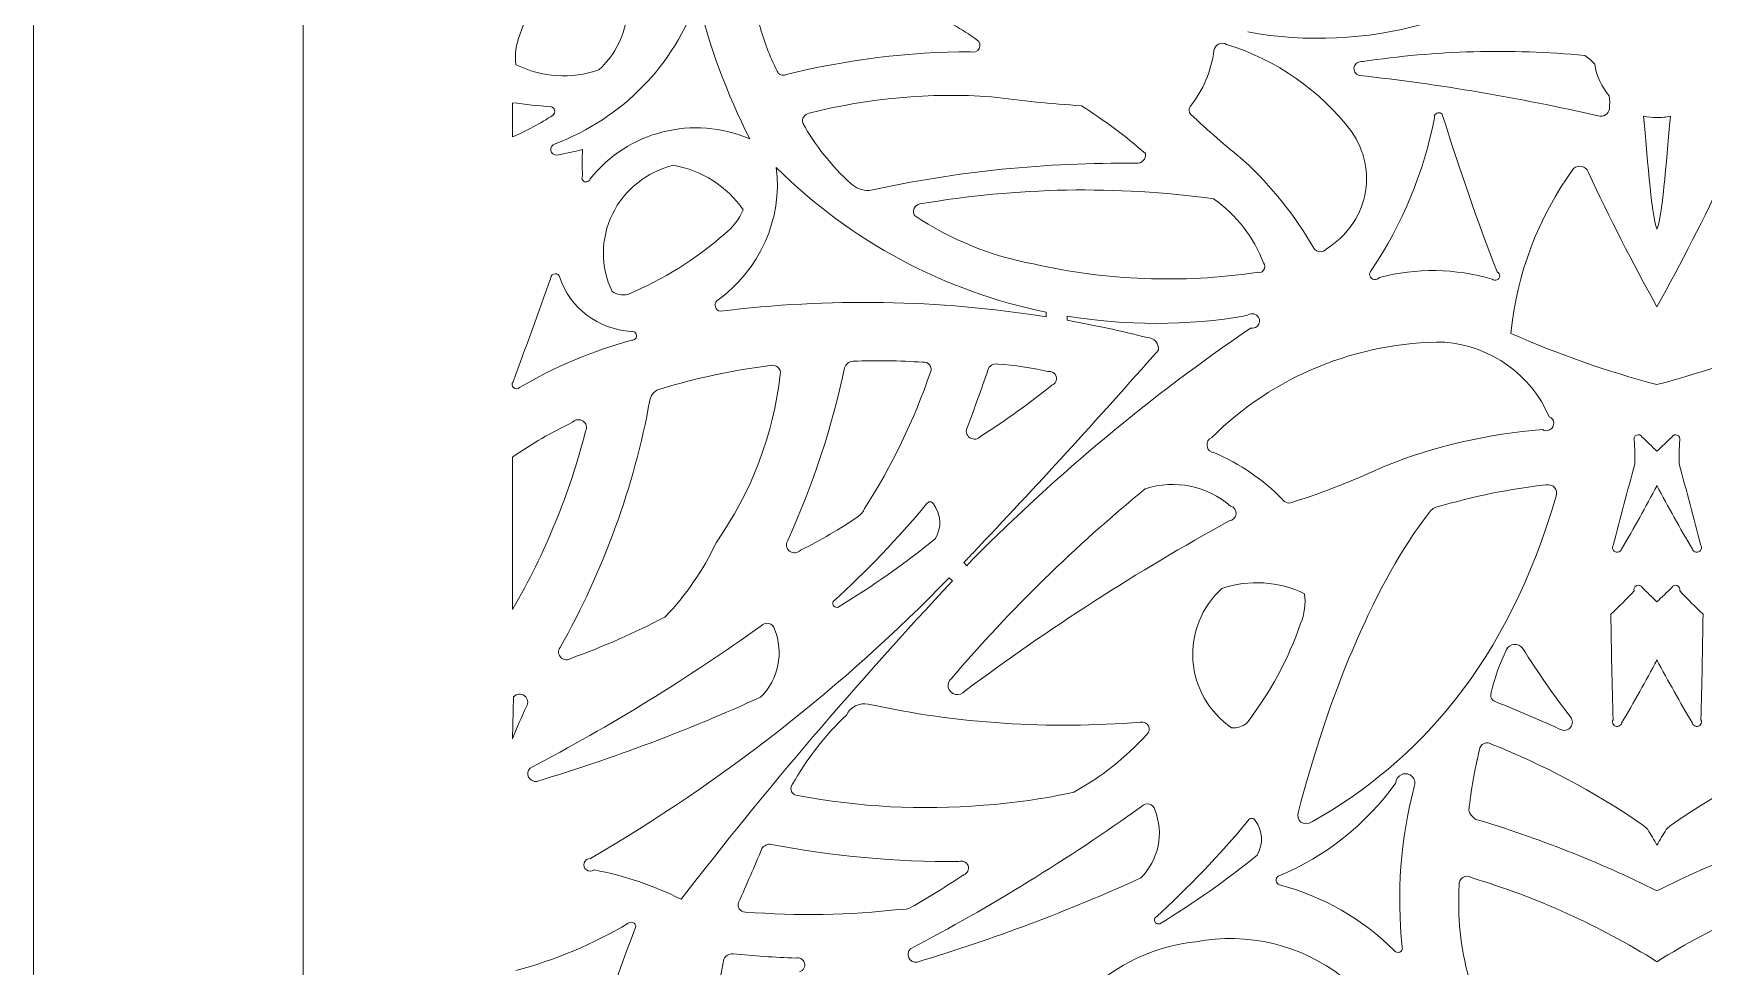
# Model space of a CAD drawing. Header units: millimetres. Extents: x -388 to 390, y -1187 to 1583.
# Drawn here: x -388 to 11.1, y -792.1 to -569.1 of the extents above; entities that cross this region are included whole.
import ezdxf

# ---------------------------------------------------------------- set-up
doc = ezdxf.new("R2010")
doc.units = ezdxf.units.MM
doc.header["$MEASUREMENT"] = 0
doc.layers.add('Livello 1', color=7, linetype='Continuous')

msp = doc.modelspace()

# ---------------------------------------------------------------- linework, layer by layer
at = {"layer": 'Livello 1', "color": 2, "lineweight": 9}
msp.add_open_spline([(-388, -1049.5), (-388, -1049.5), (388, -1049.5), (388, -1049.5), (388, -1049.5), (388, -1049.5), (388, 1049.5), (388, 1049.5), (388, 1049.5), (388, 1049.5), (-388, 1049.5), (-388, 1049.5), (-388, 1049.5), (-388, 1049.5), (-388, -1049.5), (-388, -1049.5)], degree=3, knots=[0, 0, 0, 0, 0.2, 0.2, 0.2, 0.2, 0.4, 0.4, 0.4, 0.4, 0.6, 0.6, 0.6, 0.6, 1, 1, 1, 1], dxfattribs=at)
at = {"layer": 'Livello 1', "color": 177, "lineweight": 9}
for points in [[(-388, 985.5001), (-388, 985.5001), (-388, -1014.5), (-388, -1014.5)], [(-271.7373, -569.464), (-268.78, -560.9135), (-264.4274, -552.888), (-258.8484, -545.6991)], [(-19.2674, -547.076), (-40.5533, -565.8912), (-69.5876, -573.9152), (-97.7858, -568.7756)], [(-229.2937, -560.5525), (-234.7676, -576.5823), (-247.2463, -589.397), (-263.3436, -595.5188)], [(-216.7732, -594.3233), (-222.2656, -583.5775), (-226.4671, -572.245), (-229.2937, -560.5525)], [(-174.1077, -564.348), (-169.9692, -565.9157), (-166.0721, -568.0361), (-162.5269, -570.6487)], [(-272.676, -576.6046), (-272.9944, -574.1851), (-272.6711, -571.726), (-271.7373, -569.464)], [(-210.2244, -578.1239), (-212.0425, -574.6208), (-213.4597, -570.9319), (-214.4498, -567.1244)], [(-208.131, -578.957), (-193.7012, -575.3834), (-178.8794, -573.5477), (-163.9948, -573.4905)], [(-105.8869, -573.2017), (-106.4882, -578.0905), (-108.4607, -582.721), (-111.586, -586.58)], [(-102.8396, -571.7358), (-90.9178, -575.4655), (-80.4859, -582.7498), (-73.0039, -592.5693)], [(-70.3674, -575.8627), (-52.7904, -573.1987), (-34.9412, -572.7035), (-17.2381, -574.389)], [(-17.2381, -574.389), (-16.3656, -574.9923), (-15.5774, -575.6828), (-14.8816, -576.4429)], [(-252.877, -577.8523), (-259.3786, -580.066), (-266.5182, -579.6161), (-272.676, -576.6046)], [(-14.8816, -576.4429), (-14.4577, -579.3294), (-13.2115, -581.9485), (-11.3887, -584.0548)], [(-71.189, -579.1692), (-51.9637, -581.256), (-32.8853, -584.4825), (-14.0593, -588.8308)], [(-202.6282, -588.1904), (-188.4259, -584.5625), (-173.7125, -583.2338), (-159.0715, -584.257)], [(-137.5244, -586.4076), (-144.7305, -585.9398), (-151.9174, -585.2224), (-159.0715, -584.257)], [(-137.5244, -586.4076), (-132.1281, -589.8279), (-127.0105, -593.6519), (-122.2176, -597.8454)], [(-111.4721, -588.411), (-111.8821, -587.8784), (-111.927, -587.1574), (-111.586, -586.58)], [(-11.3887, -584.0548), (-11.2748, -585.0316), (-11.2671, -586.0284), (-11.3731, -587.0296)], [(-254.9456, -603.8867), (-245.9888, -592.4785), (-230.2297, -588.5303), (-216.7732, -594.3233)], [(-192.6825, -605.0106), (-197.2537, -600.7987), (-201.1209, -595.9108), (-204.1431, -590.5252)], [(-98.711, -599.5479), (-103.0819, -595.966), (-107.3376, -592.2519), (-111.4721, -588.411)], [(-53.1689, -589.2815), (-55.7198, -602.2906), (-60.8526, -614.6841), (-68.2767, -625.7602)], [(-38.1547, -626.1127), (-42.9398, -613.8774), (-47.2729, -601.4773), (-51.1456, -588.9367)], [(0, -615.8796), (-1.4244, -612.4138), (-2.4953, -596.2339), (-3.1937, -588.9122)], [(0, -615.8796), (1.4256, -612.4109), (2.4971, -596.2067), (3.1954, -588.8937)], [(-256.7779, -596.8636), (-258.7944, -597.3923), (-260.832, -597.8409), (-262.8855, -598.2085)], [(-256.7779, -603.1396), (-256.898, -601.0493), (-256.898, -598.954), (-256.7779, -596.8636)], [(-235.0033, -600.631), (-228.23, -601.8332), (-222.2398, -605.6614), (-218.3917, -611.2474)], [(-210.4591, -601.1433), (-208.9427, -613.488), (-214.3769, -625.6682), (-224.6592, -632.9715)], [(-145.9887, -635.7309), (-170.1597, -630.7475), (-192.6776, -618.8949), (-210.4591, -601.1433)], [(-188.2462, -606.6524), (-167.2989, -602.0808), (-145.8817, -599.8954), (-124.4214, -600.1395)], [(-98.711, -599.5479), (-92.0955, -605.6328), (-86.4739, -612.6759), (-82.0429, -620.4309)], [(-34.8988, -640.8029), (-33.5423, -626.6106), (-28.3801, -613.0205), (-19.9342, -601.4071)], [(0, -634.4337), (-5.8811, -623.8941), (-11.3624, -613.1443), (-16.4325, -602.207)], [(0, -634.4337), (5.8811, -623.8941), (11.3624, -613.1443), (16.4325, -602.207)], [(-188.2462, -606.6524), (-189.8867, -606.6891), (-191.4774, -606.1004), (-192.6825, -605.0106)], [(-176.166, -609.8643), (-152.9684, -605.871), (-129.2755, -605.4521), (-105.9457, -608.6227)], [(-105.9457, -608.6227), (-100.5444, -612.4896), (-96.404, -617.8056), (-94.0252, -623.9273)], [(-218.3917, -611.2474), (-219.3306, -613.5074), (-220.848, -615.4928), (-222.7979, -617.0127)], [(-149.0244, -624.1984), (-159.1998, -622.3017), (-168.8652, -618.3686), (-177.4148, -612.6455)], [(-222.7979, -617.0127), (-229.6702, -623.034), (-237.4934, -627.9267), (-245.9639, -631.5004)], [(-95.7771, -626.2426), (-113.4994, -628.8483), (-131.5652, -628.1548), (-149.0244, -624.1984)], [(-66.3428, -627.4118), (-57.4898, -625.1173), (-48.1621, -625.254), (-39.3834, -627.8068)], [(-264.3286, -627.5048), (-267.302, -635.8044), (-270.3213, -644.0882), (-273.3866, -652.3557)], [(-245.1627, -640.3082), (-253.007, -639.8177), (-259.7583, -634.7084), (-262.2168, -627.4019)], [(-245.9639, -631.5004), (-247.2551, -631.7558), (-248.5969, -631.4964), (-249.6919, -630.7798)], [(-223.8958, -635.5119), (-197.9557, -632.2721), (-171.7163, -632.7222), (-145.9887, -636.8127)], [(-145.9888, -636.8127), (-145.9888, -636.8127), (-145.9888, -635.7309), (-145.9888, -635.7309)], [(-97.9816, -636.5403), (-112.4028, -639.0077), (-126.9352, -638.9853), (-140.9888, -636.6597)], [(-140.9888, -636.6597), (-140.9888, -636.6597), (-140.9888, -637.6547), (-140.9888, -637.6547)], [(-140.9887, -637.6547), (-134.5346, -638.8026), (-128.1159, -640.1809), (-121.7462, -641.7879)], [(-271.8238, -653.7495), (-263.4592, -648.763), (-254.4201, -644.9511), (-244.9718, -642.4257)], [(-163.3953, -694.6608), (-143.1769, -674.2513), (-120.997, -655.7947), (-97.1631, -639.5464)], [(0, -653.0276), (-11.9447, -649.8678), (-23.6149, -645.7802), (-34.8987, -640.8029)], [(0, -653.0276), (11.9447, -649.8678), (23.6149, -645.7802), (34.8987, -640.8029)], [(-119.1505, -644.7765), (-133.6119, -661.2211), (-148.4003, -677.3876), (-163.5073, -693.2667)], [(-106.3655, -665.6435), (-91.7051, -651.0173), (-71.6344, -642.7985), (-50.6989, -642.8489)], [(-50.6989, -642.8489), (-39.6528, -643.8364), (-30.059, -650.6942), (-25.7375, -660.6915)], [(-238.0619, -654.0093), (-229.5181, -651.4439), (-220.7692, -649.5854), (-211.9075, -648.4537)], [(-194.1302, -649.017), (-197.1449, -663.1901), (-201.6969, -677.0079), (-207.7089, -690.2354)], [(-194.1302, -649.017), (-193.8925, -648.1099), (-193.0651, -647.4695), (-192.1083, -647.4522)], [(-192.1083, -647.4522), (-186.5855, -647.2021), (-181.0521, -647.2806), (-175.5389, -647.6874)], [(-173.6341, -650.0813), (-177.5433, -661.5114), (-182.8325, -672.4443), (-189.3893, -682.6477)], [(-159.8898, -649.5661), (-161.4504, -654.1167), (-163.0837, -658.6431), (-164.7888, -663.1439)], [(-159.8898, -649.5661), (-161.4504, -654.1167), (-163.0837, -658.6431), (-164.7888, -663.1439)], [(-159.8898, -649.5661), (-159.6271, -648.5554), (-158.5981, -647.9262), (-157.5547, -648.1383)], [(-159.8898, -649.5661), (-159.6271, -648.5554), (-158.5981, -647.9262), (-157.5547, -648.1383)], [(-157.5547, -648.1383), (-153.5072, -648.3857), (-149.4886, -648.9706), (-145.5427, -649.8866)], [(-157.5547, -648.1383), (-153.5072, -648.3857), (-149.4886, -648.9706), (-145.5427, -649.8866)], [(-240.6772, -656.7414), (-240.4548, -655.3949), (-239.4206, -654.3144), (-238.0619, -654.0093)], [(-209.5393, -650.6469), (-211.1681, -665.0659), (-216.4358, -678.8622), (-224.868, -690.7934)], [(-144.5787, -653.156), (-150.0098, -657.5078), (-155.6742, -661.5732), (-161.5477, -665.3347)], [(-144.5787, -653.156), (-150.0098, -657.5078), (-155.6742, -661.5732), (-161.5477, -665.3347)], [(-240.6772, -656.7414), (-244.4943, -677.4555), (-251.7479, -697.4189), (-262.1509, -715.8411)], [(-65.0018, -672.4794), (-52.9837, -667.7196), (-40.2944, -664.7808), (-27.3712, -663.7645)], [(-5.4433, -666.3269), (-5.3054, -668.1896), (-5.2477, -670.0572), (-5.2702, -671.9247)], [(0, -668.9537), (-1.1746, -667.8173), (-2.3487, -666.6802), (-3.5221, -665.5426)], [(0, -668.9537), (1.1746, -667.8173), (2.3487, -666.6802), (3.5221, -665.5426)], [(5.4433, -666.3269), (5.3054, -668.1896), (5.2477, -670.0572), (5.2702, -671.9247)], [(-105.7384, -669.3266), (-99.6472, -671.9284), (-94.1446, -675.688), (-89.5498, -680.3874)], [(-65.0018, -672.4794), (-72.0802, -675.7911), (-79.3704, -678.6508), (-86.8265, -681.0407)], [(-10.4978, -691.4843), (-8.8051, -684.9518), (-7.0627, -678.4319), (-5.2703, -671.925)], [(10.4978, -691.4843), (8.8051, -684.9518), (7.0627, -678.4319), (5.2703, -671.925)], [(-168.598, -723.2022), (-154.5601, -706.7872), (-139.0596, -691.6252), (-122.2794, -677.895)], [(-122.2794, -677.895), (-115.213, -675.6314), (-107.4498, -677.2065), (-101.8853, -682.033)], [(-52.8141, -682.3309), (-43.6672, -679.6997), (-34.8861, -677.8572), (-26.5772, -676.9762)], [(-26.5772, -676.9762), (-24.6856, -676.7763), (-23.6538, -678.0211), (-24.1285, -679.6785)], [(0.0321, -677.1475), (-2.6857, -682.2656), (-5.5153, -687.3261), (-8.4549, -692.3255)], [(-0.0321, -677.1475), (2.6857, -682.2656), (5.5153, -687.3261), (8.4549, -692.3255)], [(-174.5409, -681.519), (-181.4112, -689.7916), (-188.865, -697.583), (-196.8478, -704.8363)], [(-172.9167, -681.514), (-171.0878, -683.9346), (-170.8905, -687.1834), (-172.4139, -689.7989)], [(-86.8265, -681.0407), (-87.7632, -681.5935), (-88.9804, -681.3015), (-89.5498, -680.3874)], [(-24.1285, -679.6785), (-35.4848, -719.3277), (-57.2747, -743.3108), (-82.3458, -757.4196)], [(-53.9723, -683.0498), (-53.684, -682.7271), (-53.2979, -682.4876), (-52.8141, -682.3309)], [(-190.8795, -684.5576), (-195.2853, -687.5215), (-199.8858, -690.198), (-204.6512, -692.5698)], [(-189.3893, -682.6477), (-189.6819, -683.4146), (-190.2006, -684.0793), (-190.8795, -684.5576)], [(-165.4453, -726.2586), (-145.352, -711.2771), (-124.2196, -697.6793), (-102.2008, -685.5637)], [(-65.4533, -700.9755), (-60.129, -690.956), (-55.7924, -685.2604), (-53.9723, -683.0498)], [(-172.4139, -689.799), (-179.7695, -695.7662), (-187.5324, -701.2355), (-195.6485, -706.169)], [(-224.868, -690.7934), (-227.8954, -697.339), (-232.0234, -703.341), (-237.0805, -708.5497)], [(-163.5073, -693.2667), (-164.2227, -694.0337), (-164.9414, -694.7981), (-165.6628, -695.5595)], [(-165.6628, -695.5594), (-165.6628, -695.5594), (-164.937, -696.2851), (-164.937, -696.2851)], [(-164.9372, -696.2851), (-164.4238, -695.7432), (-163.9097, -695.2016), (-163.3953, -694.6608)], [(-169.1252, -699.1681), (-194.4492, -725.2316), (-223.298, -747.8011), (-254.878, -766.2435)], [(-233.21, -775.9746), (-212.8363, -749.6348), (-191.1978, -724.2566), (-168.3685, -699.9248)], [(-168.3684, -699.9249), (-168.3684, -699.9249), (-169.1253, -699.1679), (-169.1253, -699.1679)], [(-104.0135, -701.7249), (-97.5119, -699.5114), (-90.3724, -699.9613), (-84.2145, -702.9726)], [(-85.6955, -755.0458), (-79.2187, -730.2378), (-71.6635, -712.6624), (-65.4533, -700.9755)], [(-5.4433, -702.292), (-7.2437, -704.2125), (-9.1029, -706.0794), (-11.0184, -707.8902)], [(0, -704.9187), (-1.1746, -703.7823), (-2.3487, -702.6453), (-3.5221, -701.5078)], [(0, -704.9187), (1.1746, -703.7823), (2.3487, -702.6453), (3.5221, -701.5078)], [(5.4433, -702.292), (7.2437, -704.2125), (9.1029, -706.0794), (11.0184, -707.8902)], [(-84.2145, -702.9726), (-83.8961, -705.3921), (-84.2194, -707.8513), (-85.1532, -710.1132)], [(-237.0805, -708.5497), (-244.2954, -712.3082), (-251.7567, -715.5949), (-259.4154, -718.3883)], [(-85.1532, -710.1132), (-88.1105, -718.6638), (-92.4631, -726.6893), (-98.0421, -733.8781)], [(-10.4978, -733.0747), (-10.7228, -724.6809), (-10.8964, -716.286), (-11.0184, -707.8902)], [(10.4978, -733.0747), (10.7228, -724.6809), (10.8964, -716.286), (11.0184, -707.8902)], [(-214.0411, -710.6262), (-231.6269, -723.2106), (-250.0919, -734.5744), (-269.3001, -744.6342)], [(-210.8967, -711.4242), (-208.6161, -717.0163), (-209.922, -723.3986), (-214.2268, -727.7002)], [(-39.6497, -726.6113), (-38.7717, -723.0763), (-37.546, -719.6326), (-35.9896, -716.3288)], [(-20.4587, -732.705), (-24.6316, -727.3276), (-28.5186, -721.7433), (-32.1043, -715.9744)], [(0.0321, -718.738), (-2.6857, -723.8561), (-5.5153, -728.9165), (-8.4549, -733.9159)], [(-0.0321, -718.738), (2.6857, -723.8561), (5.5153, -728.9165), (8.4549, -733.9159)], [(-214.2269, -727.7004), (-231.5543, -735.5842), (-249.4109, -742.3025), (-267.6725, -747.8086)], [(-193.673, -731.9607), (-192.7696, -730.0167), (-190.6134, -728.9415), (-188.4752, -729.3688)], [(-123.475, -733.6518), (-145.2383, -735.4563), (-167.1555, -734.0121), (-188.4752, -729.3688)], [(-38.3322, -728.8767), (-33.3224, -730.903), (-28.3506, -733.0182), (-23.4193, -735.2211)], [(-206.6399, -748.5963), (-203.2028, -742.4408), (-198.8308, -736.8317), (-193.673, -731.9607)], [(-98.0421, -733.8781), (-99.0379, -734.7219), (-100.3366, -735.142), (-101.6501, -735.0452)], [(-121.9597, -736.6535), (-126.9519, -742.1368), (-132.8351, -746.7755), (-139.372, -750.3825)], [(-44.9737, -754.7933), (-44.4213, -749.9108), (-43.5701, -745.0651), (-42.4247, -740.2824)], [(-39.4148, -738.9704), (-26.9992, -743.9104), (-15.1871, -750.1937), (-4.1988, -757.7033)], [(39.4148, -738.9704), (26.9992, -743.9104), (15.1871, -750.1937), (4.1988, -757.7033)], [(-139.372, -750.3825), (-146.4639, -751.9662), (-153.6688, -753.0183), (-160.9242, -753.5298)], [(-62.4376, -748.1839), (-69.4642, -758.0686), (-79.2101, -765.8013), (-90.5451, -770.4856)], [(-60.8672, -787.4144), (-62.2424, -774.5916), (-61.2809, -761.6318), (-58.0271, -749.1379)], [(-160.9242, -753.5298), (-175.7688, -754.7474), (-190.7141, -753.9606), (-205.3395, -751.1911)], [(-123.1732, -753.8113), (-140.7592, -766.3958), (-159.224, -777.7595), (-178.4322, -787.8193)], [(-120.0288, -754.6093), (-117.7482, -760.2014), (-119.0541, -766.5837), (-123.3589, -770.8854)], [(-97.6601, -757.1583), (-104.5304, -765.4308), (-111.9842, -773.2223), (-119.9669, -780.4756)], [(-96.0358, -757.1531), (-94.2069, -759.5738), (-94.0097, -762.8226), (-95.5329, -765.4381)], [(-82.3458, -757.4196), (-84.5735, -758.6734), (-86.2731, -757.2579), (-85.6955, -755.0458)], [(-43.4562, -756.8047), (-44.1762, -756.3178), (-44.7102, -755.6101), (-44.9737, -754.7933)], [(-43.4562, -756.8047), (-28.4989, -761.2969), (-13.9608, -767.0275), (0, -773.9338)], [(-4.1988, -757.7033), (-3.4877, -758.1746), (-2.8225, -758.7087), (-2.2114, -759.2992)], [(43.4562, -756.8047), (28.4989, -761.2969), (13.9608, -767.0275), (0, -773.9338)], [(4.1988, -757.7033), (3.4877, -758.1746), (2.8225, -758.7087), (2.2114, -759.2992)], [(-2.2114, -759.2992), (-1.4585, -760.5386), (-0.7212, -761.787), (0, -763.0441)], [(2.2114, -759.2992), (1.4585, -760.5386), (0.7212, -761.787), (0, -763.0441)], [(-213.9109, -763.8774), (-215.683, -768.194), (-217.5474, -772.4738), (-219.503, -776.7139)], [(-213.9109, -763.8774), (-213.4647, -763.1078), (-212.5666, -762.7028), (-211.679, -762.8708)], [(-166.8369, -766.9336), (-181.8868, -767.0803), (-196.9124, -765.7188), (-211.679, -762.8708)], [(-95.5329, -765.4381), (-102.8886, -771.4054), (-110.6516, -776.8748), (-118.7677, -781.8082)], [(-253.9931, -768.9578), (-246.7617, -770.3249), (-239.7644, -772.6873), (-233.21, -775.9746)], [(-165.6417, -770.1103), (-169.7515, -772.854), (-173.9634, -775.4485), (-178.2688, -777.8886)], [(-123.359, -770.8854), (-140.6864, -778.7692), (-158.543, -785.4876), (-176.8046, -790.9936)], [(-90.2397, -772.4982), (-79.8122, -775.264), (-70.3282, -780.704), (-62.7675, -788.2564)], [(-44.9588, -794.8056), (-46.9505, -787.5548), (-47.7262, -780.0356), (-47.2558, -772.5414)], [(-44.4127, -770.7923), (-28.7404, -775.4905), (-13.7996, -782.2526), (0, -790.8882)], [(44.4127, -770.7923), (28.7404, -775.4905), (13.7996, -782.2526), (0, -790.8882)], [(-178.2688, -777.8886), (-178.984, -778.3075), (-179.8239, -778.475), (-180.6497, -778.3634)], [(-245.8367, -781.6897), (-254.2015, -786.6761), (-263.2404, -790.488), (-272.6887, -793.0134)], [(-180.6497, -778.3634), (-192.9958, -779.7781), (-205.4544, -779.9989), (-217.8447, -779.0228)], [(-253.3319, -807.9343), (-250.3586, -799.6347), (-247.3392, -791.3509), (-244.2739, -783.0834)], [(-132.4917, -795.0938), (-126.0904, -790.1028), (-118.3757, -786.9878), (-110.2406, -786.109)], [(-110.2406, -786.109), (-97.8301, -783.767), (-84.994, -786.8603), (-75.1139, -794.5742)], [(-223.0077, -790.2967), (-223.5651, -793.6475), (-224.4081, -796.9468), (-225.5281, -800.16)], [(-223.0077, -790.2967), (-222.6106, -789.4647), (-221.7364, -788.9526), (-220.7995, -789.003)], [(-223.0077, -790.2967), (-222.6106, -789.4647), (-221.7364, -788.9526), (-220.7995, -789.003)], [(-205.8776, -790.0134), (-210.8627, -789.8587), (-215.84, -789.5217), (-220.7995, -789.003)]]:
    msp.add_open_spline(points, degree=3, dxfattribs=at)
at = {"layer": 'Livello 1', "color": 242, "lineweight": 9}
msp.add_open_spline([(323.5, -969.5005), (323.5, -969.5005), (-323.5, -969.5005), (-323.5, -969.5005), (-323.5, -969.5005), (-323.5, -969.5005), (-323.5, 969.5005), (-323.5, 969.5005), (-323.5, 969.5005), (-323.5, 969.5005), (323.5, 969.5005), (323.5, 969.5005), (323.5, 969.5005), (323.5, 969.5005), (323.5, 60.8387), (323.5, 60.8387), (323.5, 60.8387), (323.5, 60.8387), (257.4997, -137.4998), (257.4997, -137.4998), (257.4997, -137.4998), (257.4997, -137.4998), (323.5, -174.5014), (323.5, -174.5014), (323.5, -174.5014), (323.5, -174.5014), (323.5, -969.5005), (323.5, -969.5005)], degree=3, knots=[0, 0, 0, 0, 0.125, 0.125, 0.125, 0.125, 0.25, 0.25, 0.25, 0.25, 0.375, 0.375, 0.375, 0.375, 0.5, 0.5, 0.5, 0.5, 0.625, 0.625, 0.625, 0.625, 0.75, 0.75, 0.75, 0.75, 1, 1, 1, 1], dxfattribs=at)
at = {"layer": 'Livello 1', "color": 177, "lineweight": 9}
for points, knots in [([(-255.2404, -544.5321), (-249.8512, -548.2784), (-246.4618, -554.1914), (-246.0041, -560.645), (-246.0041, -560.645), (-245.5463, -567.0986), (-248.0684, -573.4132), (-252.8769, -577.8523)], [0, 0, 0, 0, 0.33333333, 0.33333333, 0.33333333, 0.33333333, 1, 1, 1, 1]), ([(-162.5269, -570.6487), (-161.83, -571.0957), (-161.5873, -571.9837), (-161.9632, -572.7115), (-161.9632, -572.7115), (-162.3392, -573.4393), (-163.2138, -573.7747), (-163.9948, -573.4905)], [0, 0, 0, 0, 0.33333333, 0.33333333, 0.33333333, 0.33333333, 1, 1, 1, 1]), ([(-105.8869, -573.2017), (-105.7938, -572.542), (-105.3719, -571.9704), (-104.7611, -571.6767), (-104.7611, -571.6767), (-104.1503, -571.3828), (-103.4304, -571.405), (-102.8396, -571.7358)], [0, 0, 0, 0, 0.33333333, 0.33333333, 0.33333333, 0.33333333, 1, 1, 1, 1]), ([(-208.131, -578.957), (-208.5165, -579.1568), (-208.9724, -579.1793), (-209.3765, -579.0186), (-209.3765, -579.0186), (-209.7804, -578.8578), (-210.091, -578.5302), (-210.2244, -578.1239)], [0, 0, 0, 0, 0.33333333, 0.33333333, 0.33333333, 0.33333333, 1, 1, 1, 1]), ([(-71.189, -579.1692), (-72.0662, -578.9012), (-72.5798, -578.0127), (-72.3627, -577.1389), (-72.3627, -577.1389), (-72.1455, -576.2651), (-71.2724, -575.7066), (-70.3674, -575.8627)], [0, 0, 0, 0, 0.33333333, 0.33333333, 0.33333333, 0.33333333, 1, 1, 1, 1]), ([(-263.8207, -588.6598), (-266.8996, -590.6511), (-270.1378, -592.3844), (-273.4999, -593.8443), (-273.4999, -593.8443), (-273.4999, -593.8443), (-273.5, -585.6652), (-273.5, -585.6652), (-273.5, -585.6652), (-270.4465, -586.0894), (-267.378, -586.4119), (-264.3001, -586.6319)], [0, 0, 0, 0, 0.25, 0.25, 0.25, 0.25, 0.5, 0.5, 0.5, 0.5, 1, 1, 1, 1]), ([(-264.3001, -586.6319), (-263.8668, -586.7406), (-263.5315, -587.0766), (-263.4307, -587.5033), (-263.4307, -587.5033), (-263.3298, -587.9298), (-263.4802, -588.3759), (-263.8207, -588.6598)], [0, 0, 0, 0, 0.33333333, 0.33333333, 0.33333333, 0.33333333, 1, 1, 1, 1]), ([(-204.1431, -590.5252), (-204.2886, -590.0172), (-204.2067, -589.4727), (-203.9177, -589.0273), (-203.9177, -589.0273), (-203.6287, -588.5819), (-203.1598, -588.2776), (-202.6282, -588.1904)], [0, 0, 0, 0, 0.33333333, 0.33333333, 0.33333333, 0.33333333, 1, 1, 1, 1]), ([(-53.1689, -589.2815), (-53.2496, -588.9204), (-53.1213, -588.5451), (-52.835, -588.3041), (-52.835, -588.3041), (-52.5486, -588.0631), (-52.1503, -587.9953), (-51.7976, -588.1273), (-51.7976, -588.1273), (-51.4447, -588.2594), (-51.1945, -588.5702), (-51.1456, -588.9367)], [0, 0, 0, 0, 0.25, 0.25, 0.25, 0.25, 0.5, 0.5, 0.5, 0.5, 1, 1, 1, 1]), ([(-11.3731, -587.0297), (-11.4217, -587.6472), (-11.7534, -588.2099), (-12.2755, -588.5599), (-12.2755, -588.5599), (-12.7974, -588.9099), (-13.4535, -589.0095), (-14.0593, -588.8308)], [0, 0, 0, 0, 0.33333333, 0.33333333, 0.33333333, 0.33333333, 1, 1, 1, 1]), ([(-3.1937, -588.9122), (-2.1774, -589.1295), (-1.1228, -589.2439), (-0.0416, -589.2439), (-0.0416, -589.2439), (1.0698, -589.2439), (2.1529, -589.1229), (3.1954, -588.8937)], [0, 0, 0, 0, 0.33333333, 0.33333333, 0.33333333, 0.33333333, 1, 1, 1, 1]), ([(-73.0039, -592.5693), (-69.8638, -597.0142), (-68.7253, -602.5257), (-69.8546, -607.8153), (-69.8546, -607.8153), (-70.9838, -613.105), (-74.282, -617.7093), (-78.9779, -620.5519)], [0, 0, 0, 0, 0.33333333, 0.33333333, 0.33333333, 0.33333333, 1, 1, 1, 1]), ([(-262.8855, -598.2085), (-263.5992, -598.2475), (-264.2286, -597.7546), (-264.3461, -597.0645), (-264.3461, -597.0645), (-264.4637, -596.3745), (-264.0317, -595.7085), (-263.3436, -595.5188)], [0, 0, 0, 0, 0.33333333, 0.33333333, 0.33333333, 0.33333333, 1, 1, 1, 1]), ([(-122.2176, -597.8454), (-122.1365, -598.4504), (-122.3371, -599.0589), (-122.7642, -599.5034), (-122.7642, -599.5034), (-123.1912, -599.9479), (-123.7994, -600.1815), (-124.4214, -600.1395)], [0, 0, 0, 0, 0.33333333, 0.33333333, 0.33333333, 0.33333333, 1, 1, 1, 1]), ([(-249.6919, -630.7798), (-252.5012, -624.9239), (-252.4806, -618.1441), (-249.6357, -612.3047), (-249.6357, -612.3047), (-246.7906, -606.4654), (-241.421, -602.1814), (-235.0033, -600.631)], [0, 0, 0, 0, 0.33333333, 0.33333333, 0.33333333, 0.33333333, 1, 1, 1, 1]), ([(-19.9342, -601.4071), (-19.4059, -600.9267), (-18.6681, -600.7348), (-17.9659, -600.8952), (-17.9659, -600.8952), (-17.2636, -601.0557), (-16.6888, -601.5474), (-16.4325, -602.207)], [0, 0, 0, 0, 0.33333333, 0.33333333, 0.33333333, 0.33333333, 1, 1, 1, 1]), ([(-254.9456, -603.8867), (-255.0454, -604.2564), (-255.3557, -604.5356), (-255.7405, -604.6019), (-255.7405, -604.6019), (-256.1252, -604.6682), (-256.5143, -604.5096), (-256.7372, -604.1955), (-256.7372, -604.1955), (-256.96, -603.8815), (-256.9758, -603.4692), (-256.7779, -603.1396)], [0, 0, 0, 0, 0.25, 0.25, 0.25, 0.25, 0.5, 0.5, 0.5, 0.5, 1, 1, 1, 1]), ([(-177.4148, -612.6455), (-177.7249, -612.1265), (-177.7621, -611.4936), (-177.5149, -610.9433), (-177.5149, -610.9433), (-177.2679, -610.3929), (-176.7663, -609.9917), (-176.166, -609.8643)], [0, 0, 0, 0, 0.33333333, 0.33333333, 0.33333333, 0.33333333, 1, 1, 1, 1]), ([(-78.978, -620.5521), (-79.3422, -621.0371), (-79.9288, -621.3132), (-80.5434, -621.2889), (-80.5434, -621.2889), (-81.1579, -621.2646), (-81.7198, -620.943), (-82.0429, -620.4309)], [0, 0, 0, 0, 0.33333333, 0.33333333, 0.33333333, 0.33333333, 1, 1, 1, 1]), ([(-264.3286, -627.5048), (-264.3, -626.9722), (-263.8644, -626.547), (-263.3201, -626.5205), (-263.3201, -626.5205), (-262.7758, -626.4939), (-262.2992, -626.8747), (-262.2168, -627.4019)], [0, 0, 0, 0, 0.33333333, 0.33333333, 0.33333333, 0.33333333, 1, 1, 1, 1]), ([(-94.0252, -623.9273), (-93.6294, -624.4607), (-93.6329, -625.1837), (-94.0337, -625.7135), (-94.0337, -625.7135), (-94.4346, -626.2433), (-95.1404, -626.4575), (-95.7771, -626.2426)], [0, 0, 0, 0, 0.33333333, 0.33333333, 0.33333333, 0.33333333, 1, 1, 1, 1]), ([(-66.3428, -627.4118), (-66.6298, -627.7971), (-67.1144, -627.9909), (-67.595, -627.9127), (-67.595, -627.9127), (-68.0756, -627.8345), (-68.47, -627.4977), (-68.6143, -627.0423), (-68.6143, -627.0423), (-68.7585, -626.5868), (-68.6279, -626.0907), (-68.2767, -625.7602)], [0, 0, 0, 0, 0.25, 0.25, 0.25, 0.25, 0.5, 0.5, 0.5, 0.5, 1, 1, 1, 1]), ([(-38.1547, -626.1127), (-37.7821, -626.3009), (-37.5557, -626.6843), (-37.5753, -627.0941), (-37.5753, -627.0941), (-37.5948, -627.504), (-37.8567, -627.8651), (-38.2456, -628.0184), (-38.2456, -628.0184), (-38.6344, -628.1717), (-39.079, -628.089), (-39.3834, -627.8068)], [0, 0, 0, 0, 0.25, 0.25, 0.25, 0.25, 0.5, 0.5, 0.5, 0.5, 1, 1, 1, 1]), ([(-223.8958, -635.5119), (-224.4399, -635.3855), (-224.8731, -634.9836), (-225.0309, -634.4586), (-225.0309, -634.4586), (-225.1887, -633.9336), (-225.0468, -633.3661), (-224.6593, -632.9716)], [0, 0, 0, 0, 0.33333333, 0.33333333, 0.33333333, 0.33333333, 1, 1, 1, 1]), ([(-97.9816, -636.5403), (-97.3537, -635.9728), (-96.4042, -635.9168), (-95.7111, -636.4062), (-95.7111, -636.4062), (-95.018, -636.8956), (-94.7732, -637.7951), (-95.1255, -638.5572), (-95.1255, -638.5572), (-95.4779, -639.3192), (-96.3299, -639.7329), (-97.1631, -639.5464)], [0, 0, 0, 0, 0.25, 0.25, 0.25, 0.25, 0.5, 0.5, 0.5, 0.5, 1, 1, 1, 1]), ([(-245.1627, -640.3082), (-244.7523, -640.2286), (-244.3314, -640.3854), (-244.079, -640.712), (-244.079, -640.712), (-243.8266, -641.0386), (-243.787, -641.4776), (-243.9771, -641.8425), (-243.9771, -641.8425), (-244.1672, -642.2072), (-244.5535, -642.4337), (-244.9718, -642.4257)], [0, 0, 0, 0, 0.25, 0.25, 0.25, 0.25, 0.5, 0.5, 0.5, 0.5, 1, 1, 1, 1]), ([(-121.7462, -641.7879), (-120.9893, -641.8278), (-120.2825, -642.1706), (-119.7917, -642.7359), (-119.7917, -642.7359), (-119.3008, -643.3011), (-119.0689, -644.039), (-119.1505, -644.7765)], [0, 0, 0, 0, 0.33333333, 0.33333333, 0.33333333, 0.33333333, 1, 1, 1, 1]), ([(-211.9075, -648.4537), (-211.2623, -648.2603), (-210.5606, -648.4213), (-210.0705, -648.8752), (-210.0705, -648.8752), (-209.5804, -649.329), (-209.3775, -650.0058), (-209.5393, -650.6469)], [0, 0, 0, 0, 0.33333333, 0.33333333, 0.33333333, 0.33333333, 1, 1, 1, 1]), ([(-175.5389, -647.6874), (-174.8943, -647.5568), (-174.2298, -647.796), (-173.8253, -648.3043), (-173.8253, -648.3043), (-173.4208, -648.8126), (-173.3467, -649.5017), (-173.6341, -650.0813)], [0, 0, 0, 0, 0.33333333, 0.33333333, 0.33333333, 0.33333333, 1, 1, 1, 1]), ([(-145.5427, -649.8866), (-144.6655, -649.7417), (-143.8168, -650.2639), (-143.5702, -651.1004), (-143.5702, -651.1004), (-143.3236, -651.9369), (-143.7575, -652.8213), (-144.5787, -653.156)], [0, 0, 0, 0, 0.33333333, 0.33333333, 0.33333333, 0.33333333, 1, 1, 1, 1]), ([(-145.5427, -649.8866), (-144.6655, -649.7417), (-143.8168, -650.2639), (-143.5702, -651.1004), (-143.5702, -651.1004), (-143.3236, -651.9369), (-143.7575, -652.8213), (-144.5787, -653.156)], [0, 0, 0, 0, 0.33333333, 0.33333333, 0.33333333, 0.33333333, 1, 1, 1, 1]), ([(-271.8238, -653.7495), (-272.23, -654.1053), (-272.8454, -654.1026), (-273.2484, -653.7433), (-273.2484, -653.7433), (-273.6514, -653.3839), (-273.711, -652.7845), (-273.3866, -652.3557)], [0, 0, 0, 0, 0.33333333, 0.33333333, 0.33333333, 0.33333333, 1, 1, 1, 1]), ([(-259.1394, -661.9942), (-264.1461, -664.4034), (-268.9471, -667.1889), (-273.5, -670.3227), (-273.5, -670.3227), (-273.5, -670.3227), (-273.4999, -706.7247), (-273.4999, -706.7247), (-273.4999, -706.7247), (-265.7113, -693.3826), (-259.8392, -679.0433), (-256.0573, -664.112)], [0, 0, 0, 0, 0.25, 0.25, 0.25, 0.25, 0.5, 0.5, 0.5, 0.5, 1, 1, 1, 1]), ([(-259.1394, -661.9942), (-258.4935, -661.3109), (-257.4311, -661.2002), (-256.6527, -661.7351), (-256.6527, -661.7351), (-255.8744, -662.2698), (-255.6199, -663.2855), (-256.0573, -664.112)], [0, 0, 0, 0, 0.33333333, 0.33333333, 0.33333333, 0.33333333, 1, 1, 1, 1]), ([(-25.7375, -660.6915), (-25.1221, -660.9461), (-24.7048, -661.5173), (-24.6578, -662.1696), (-24.6578, -662.1696), (-24.6109, -662.8218), (-24.942, -663.4446), (-25.5147, -663.7813), (-25.5147, -663.7813), (-26.0875, -664.118), (-26.8049, -664.1114), (-27.3711, -663.7645)], [0, 0, 0, 0, 0.25, 0.25, 0.25, 0.25, 0.5, 0.5, 0.5, 0.5, 1, 1, 1, 1]), ([(-161.5477, -665.3347), (-162.1986, -666.1166), (-163.3543, -666.2775), (-164.2022, -665.7044), (-164.2022, -665.7044), (-165.0502, -665.1312), (-165.3055, -664.0165), (-164.7888, -663.1439)], [0, 0, 0, 0, 0.33333333, 0.33333333, 0.33333333, 0.33333333, 1, 1, 1, 1]), ([(-161.5477, -665.3347), (-162.1986, -666.1166), (-163.3543, -666.2775), (-164.2022, -665.7044), (-164.2022, -665.7044), (-165.0502, -665.1312), (-165.3055, -664.0165), (-164.7888, -663.1439)], [0, 0, 0, 0, 0.33333333, 0.33333333, 0.33333333, 0.33333333, 1, 1, 1, 1]), ([(-105.7384, -669.3266), (-106.6392, -669.2583), (-107.3765, -668.5976), (-107.525, -667.7252), (-107.525, -667.7252), (-107.6735, -666.853), (-107.195, -665.994), (-106.3655, -665.6435)], [0, 0, 0, 0, 0.33333333, 0.33333333, 0.33333333, 0.33333333, 1, 1, 1, 1]), ([(-5.4433, -666.3269), (-5.6114, -665.8206), (-5.3542, -665.2727), (-4.8522, -665.0678), (-4.8522, -665.0678), (-4.3501, -664.8629), (-3.7713, -665.0694), (-3.5221, -665.5426)], [0, 0, 0, 0, 0.33333333, 0.33333333, 0.33333333, 0.33333333, 1, 1, 1, 1]), ([(5.4433, -666.3269), (5.6114, -665.8206), (5.3542, -665.2727), (4.8522, -665.0678), (4.8522, -665.0678), (4.3501, -664.8629), (3.7713, -665.0694), (3.5221, -665.5426)], [0, 0, 0, 0, 0.33333333, 0.33333333, 0.33333333, 0.33333333, 1, 1, 1, 1]), ([(-174.5409, -681.519), (-174.389, -681.2164), (-174.075, -681.0241), (-173.7304, -681.0231), (-173.7304, -681.0231), (-173.3859, -681.022), (-173.0705, -681.2122), (-172.9167, -681.514)], [0, 0, 0, 0, 0.33333333, 0.33333333, 0.33333333, 0.33333333, 1, 1, 1, 1]), ([(-101.8853, -682.033), (-101.0457, -682.2796), (-100.4982, -683.0693), (-100.5747, -683.924), (-100.5747, -683.924), (-100.651, -684.7788), (-101.3301, -685.4635), (-102.2008, -685.5637)], [0, 0, 0, 0, 0.33333333, 0.33333333, 0.33333333, 0.33333333, 1, 1, 1, 1]), ([(-204.6512, -692.5698), (-205.3317, -693.3207), (-206.4914, -693.4248), (-207.2999, -692.8075), (-207.2999, -692.8075), (-208.1086, -692.1902), (-208.2877, -691.064), (-207.7089, -690.2354)], [0, 0, 0, 0, 0.33333333, 0.33333333, 0.33333333, 0.33333333, 1, 1, 1, 1]), ([(-8.4549, -692.3255), (-8.5813, -692.7203), (-8.9255, -693.0109), (-9.3432, -693.0756), (-9.3432, -693.0756), (-9.7608, -693.1402), (-10.1798, -692.9677), (-10.4246, -692.6303), (-10.4246, -692.6303), (-10.6695, -692.2929), (-10.6977, -691.8488), (-10.4978, -691.4843)], [0, 0, 0, 0, 0.25, 0.25, 0.25, 0.25, 0.5, 0.5, 0.5, 0.5, 1, 1, 1, 1]), ([(8.4549, -692.3255), (8.5813, -692.7203), (8.9255, -693.0109), (9.3432, -693.0756), (9.3432, -693.0756), (9.7608, -693.1402), (10.1798, -692.9677), (10.4246, -692.6303), (10.4246, -692.6303), (10.6695, -692.2929), (10.6977, -691.8488), (10.4978, -691.4843)], [0, 0, 0, 0, 0.25, 0.25, 0.25, 0.25, 0.5, 0.5, 0.5, 0.5, 1, 1, 1, 1]), ([(-101.6501, -735.0452), (-107.0393, -731.2988), (-110.4288, -725.3858), (-110.8864, -718.9323), (-110.8864, -718.9323), (-111.3442, -712.4786), (-108.822, -706.1639), (-104.0135, -701.7249)], [0, 0, 0, 0, 0.33333333, 0.33333333, 0.33333333, 0.33333333, 1, 1, 1, 1]), ([(-5.4433, -702.292), (-5.6114, -701.7858), (-5.3542, -701.238), (-4.8522, -701.033), (-4.8522, -701.033), (-4.3501, -700.828), (-3.7713, -701.0346), (-3.5221, -701.5078)], [0, 0, 0, 0, 0.33333333, 0.33333333, 0.33333333, 0.33333333, 1, 1, 1, 1]), ([(5.4433, -702.292), (5.6114, -701.7858), (5.3542, -701.238), (4.8522, -701.033), (4.8522, -701.033), (4.3501, -700.828), (3.7713, -701.0346), (3.5221, -701.5078)], [0, 0, 0, 0, 0.33333333, 0.33333333, 0.33333333, 0.33333333, 1, 1, 1, 1]), ([(-195.6485, -706.169), (-196.0279, -706.3292), (-196.4695, -706.2323), (-196.7426, -705.9288), (-196.7426, -705.9288), (-197.0156, -705.6253), (-197.0581, -705.1843), (-196.8478, -704.8363)], [0, 0, 0, 0, 0.33333333, 0.33333333, 0.33333333, 0.33333333, 1, 1, 1, 1]), ([(-214.0411, -710.6262), (-213.5901, -710.1162), (-212.8828, -709.9008), (-212.2158, -710.07), (-212.2158, -710.07), (-211.5488, -710.2393), (-211.0375, -710.7641), (-210.8967, -711.4242)], [0, 0, 0, 0, 0.33333333, 0.33333333, 0.33333333, 0.33333333, 1, 1, 1, 1]), ([(-259.4154, -718.3883), (-260.1614, -718.9541), (-261.2179, -718.9017), (-261.9016, -718.265), (-261.9016, -718.265), (-262.5853, -717.6283), (-262.6912, -716.5983), (-262.1509, -715.8411)], [0, 0, 0, 0, 0.33333333, 0.33333333, 0.33333333, 0.33333333, 1, 1, 1, 1]), ([(-35.9896, -716.3288), (-35.6297, -715.6393), (-34.9343, -715.178), (-34.1464, -715.1061), (-34.1464, -715.1061), (-33.3587, -715.0343), (-32.5882, -715.3619), (-32.1043, -715.9744)], [0, 0, 0, 0, 0.33333333, 0.33333333, 0.33333333, 0.33333333, 1, 1, 1, 1]), ([(-165.4453, -726.2586), (-165.9792, -726.9093), (-166.8453, -727.2053), (-167.677, -727.0213), (-167.677, -727.0213), (-168.5087, -726.8372), (-169.1604, -726.2054), (-169.3563, -725.3932), (-169.3563, -725.3932), (-169.5522, -724.581), (-169.2579, -723.7307), (-168.598, -723.2022)], [0, 0, 0, 0, 0.25, 0.25, 0.25, 0.25, 0.5, 0.5, 0.5, 0.5, 1, 1, 1, 1]), ([(-270.1988, -729.9343), (-269.62, -729.1057), (-269.799, -727.9796), (-270.6077, -727.3623), (-270.6077, -727.3623), (-271.4163, -726.7449), (-272.5759, -726.8489), (-273.2564, -727.5999), (-273.2564, -727.5999), (-273.2564, -727.5999), (-273.5, -737.6178), (-273.5, -737.6178), (-273.5, -737.6178), (-272.4538, -735.0359), (-271.3531, -732.4742), (-270.1988, -729.9343)], [0, 0, 0, 0, 0.2, 0.2, 0.2, 0.2, 0.4, 0.4, 0.4, 0.4, 0.6, 0.6, 0.6, 0.6, 1, 1, 1, 1]), ([(-38.3322, -728.8767), (-38.8339, -728.7798), (-39.2677, -728.4742), (-39.5208, -728.0391), (-39.5208, -728.0391), (-39.7738, -727.6042), (-39.8208, -727.0829), (-39.6497, -726.6113)], [0, 0, 0, 0, 0.33333333, 0.33333333, 0.33333333, 0.33333333, 1, 1, 1, 1]), ([(-123.475, -733.6518), (-122.6861, -733.4893), (-121.885, -733.8703), (-121.5279, -734.5776), (-121.5279, -734.5776), (-121.1708, -735.2849), (-121.3486, -736.139), (-121.9597, -736.6535)], [0, 0, 0, 0, 0.33333333, 0.33333333, 0.33333333, 0.33333333, 1, 1, 1, 1]), ([(-20.4587, -732.705), (-19.9935, -733.5154), (-20.1743, -734.5342), (-20.8914, -735.1436), (-20.8914, -735.1436), (-21.6086, -735.753), (-22.6646, -735.7854), (-23.4193, -735.2211)], [0, 0, 0, 0, 0.33333333, 0.33333333, 0.33333333, 0.33333333, 1, 1, 1, 1]), ([(-8.4549, -733.9159), (-8.5813, -734.3107), (-8.9255, -734.6014), (-9.3432, -734.666), (-9.3432, -734.666), (-9.7608, -734.7306), (-10.1798, -734.5581), (-10.4246, -734.2207), (-10.4246, -734.2207), (-10.6695, -733.8833), (-10.6977, -733.4393), (-10.4978, -733.0747)], [0, 0, 0, 0, 0.25, 0.25, 0.25, 0.25, 0.5, 0.5, 0.5, 0.5, 1, 1, 1, 1]), ([(8.4549, -733.9159), (8.5813, -734.3107), (8.9255, -734.6014), (9.3432, -734.666), (9.3432, -734.666), (9.7608, -734.7306), (10.1798, -734.5581), (10.4246, -734.2207), (10.4246, -734.2207), (10.6695, -733.8833), (10.6977, -733.4393), (10.4978, -733.0747)], [0, 0, 0, 0, 0.25, 0.25, 0.25, 0.25, 0.5, 0.5, 0.5, 0.5, 1, 1, 1, 1]), ([(-42.4247, -740.2824), (-42.3575, -739.6188), (-41.9318, -739.0415), (-41.3093, -738.7702), (-41.3093, -738.7702), (-40.6869, -738.4988), (-39.9636, -738.5752), (-39.4148, -738.9704)], [0, 0, 0, 0, 0.33333333, 0.33333333, 0.33333333, 0.33333333, 1, 1, 1, 1]), ([(-267.6725, -747.8086), (-268.4895, -747.9297), (-269.2934, -747.5226), (-269.6641, -746.7997), (-269.6641, -746.7997), (-270.0346, -746.0769), (-269.8877, -745.2028), (-269.3001, -744.6342)], [0, 0, 0, 0, 0.33333333, 0.33333333, 0.33333333, 0.33333333, 1, 1, 1, 1]), ([(-62.4376, -748.1839), (-62.4158, -747.2743), (-61.8371, -746.4667), (-60.9705, -746.1371), (-60.9705, -746.1371), (-60.1039, -745.8074), (-59.1198, -746.0203), (-58.476, -746.6766), (-58.476, -746.6766), (-57.8321, -747.333), (-57.655, -748.304), (-58.0271, -749.1379)], [0, 0, 0, 0, 0.25, 0.25, 0.25, 0.25, 0.5, 0.5, 0.5, 0.5, 1, 1, 1, 1]), ([(-205.3395, -751.1911), (-205.961, -751.1785), (-206.5235, -750.8275), (-206.7972, -750.2813), (-206.7972, -750.2813), (-207.0709, -749.7351), (-207.0102, -749.085), (-206.6399, -748.5963)], [0, 0, 0, 0, 0.33333333, 0.33333333, 0.33333333, 0.33333333, 1, 1, 1, 1]), ([(-123.1732, -753.8113), (-122.7224, -753.3014), (-122.0149, -753.0858), (-121.3479, -753.2551), (-121.3479, -753.2551), (-120.6809, -753.4244), (-120.1697, -753.9492), (-120.0288, -754.6093)], [0, 0, 0, 0, 0.33333333, 0.33333333, 0.33333333, 0.33333333, 1, 1, 1, 1]), ([(-97.6601, -757.1583), (-97.5082, -756.8557), (-97.1941, -756.6634), (-96.8496, -756.6624), (-96.8496, -756.6624), (-96.5051, -756.6613), (-96.1897, -756.8515), (-96.0358, -757.1531)], [0, 0, 0, 0, 0.33333333, 0.33333333, 0.33333333, 0.33333333, 1, 1, 1, 1]), ([(-253.9931, -768.9578), (-254.5339, -769.3608), (-255.2805, -769.3703), (-255.8321, -768.9814), (-255.8321, -768.9814), (-256.3835, -768.5923), (-256.6106, -767.8963), (-256.3911, -767.2666), (-256.3911, -767.2666), (-256.1717, -766.6369), (-255.5574, -766.2216), (-254.878, -766.2435)], [0, 0, 0, 0, 0.25, 0.25, 0.25, 0.25, 0.5, 0.5, 0.5, 0.5, 1, 1, 1, 1]), ([(-166.8369, -766.9336), (-165.9447, -766.6256), (-164.9653, -767.0762), (-164.6384, -767.9451), (-164.6384, -767.9451), (-164.3116, -768.8139), (-164.7585, -769.7784), (-165.6417, -770.1103)], [0, 0, 0, 0, 0.33333333, 0.33333333, 0.33333333, 0.33333333, 1, 1, 1, 1]), ([(-90.2397, -772.4982), (-90.6471, -772.3527), (-90.9406, -772.0007), (-91.0043, -771.5808), (-91.0043, -771.5808), (-91.068, -771.161), (-90.8917, -770.7406), (-90.5451, -770.4856)], [0, 0, 0, 0, 0.33333333, 0.33333333, 0.33333333, 0.33333333, 1, 1, 1, 1]), ([(-47.2558, -772.5414), (-47.3542, -771.8396), (-47.0237, -771.1463), (-46.4108, -770.7693), (-46.4108, -770.7693), (-45.798, -770.3923), (-45.0163, -770.4013), (-44.4127, -770.7923)], [0, 0, 0, 0, 0.33333333, 0.33333333, 0.33333333, 0.33333333, 1, 1, 1, 1]), ([(-217.8447, -779.0228), (-218.4238, -779.0362), (-218.9713, -778.7659), (-219.3044, -778.3021), (-219.3044, -778.3021), (-219.6374, -777.8384), (-219.7119, -777.2425), (-219.503, -776.7139)], [0, 0, 0, 0, 0.33333333, 0.33333333, 0.33333333, 0.33333333, 1, 1, 1, 1]), ([(-245.8367, -781.6897), (-245.4305, -781.3338), (-244.8151, -781.3365), (-244.4122, -781.6958), (-244.4122, -781.6958), (-244.0093, -782.0552), (-243.9495, -782.6546), (-244.2739, -783.0834)], [0, 0, 0, 0, 0.33333333, 0.33333333, 0.33333333, 0.33333333, 1, 1, 1, 1]), ([(-118.7677, -781.8082), (-119.1471, -781.9684), (-119.5886, -781.8715), (-119.8618, -781.568), (-119.8618, -781.568), (-120.1348, -781.2646), (-120.1772, -780.8236), (-119.9669, -780.4756)], [0, 0, 0, 0, 0.33333333, 0.33333333, 0.33333333, 0.33333333, 1, 1, 1, 1]), ([(-205.8776, -790.0134), (-204.9609, -789.7594), (-204.006, -790.2739), (-203.7348, -791.1677), (-203.7348, -791.1677), (-203.4636, -792.0615), (-203.9771, -793.0026), (-204.8869, -793.2793)], [0, 0, 0, 0, 0.33333333, 0.33333333, 0.33333333, 0.33333333, 1, 1, 1, 1]), ([(-176.8046, -790.9936), (-177.6216, -791.1149), (-178.4255, -790.7076), (-178.7962, -789.9848), (-178.7962, -789.9848), (-179.1668, -789.2621), (-179.0199, -788.3879), (-178.4322, -787.8193)], [0, 0, 0, 0, 0.33333333, 0.33333333, 0.33333333, 0.33333333, 1, 1, 1, 1]), ([(-60.8672, -787.4144), (-60.7546, -787.8971), (-61.0049, -788.3908), (-61.4659, -788.595), (-61.4659, -788.595), (-61.9268, -788.7992), (-62.471, -788.6577), (-62.7675, -788.2564)], [0, 0, 0, 0, 0.33333333, 0.33333333, 0.33333333, 0.33333333, 1, 1, 1, 1])]:
    msp.add_open_spline(points, degree=3, knots=knots, dxfattribs=at)

doc.saveas('drawing.dxf')
